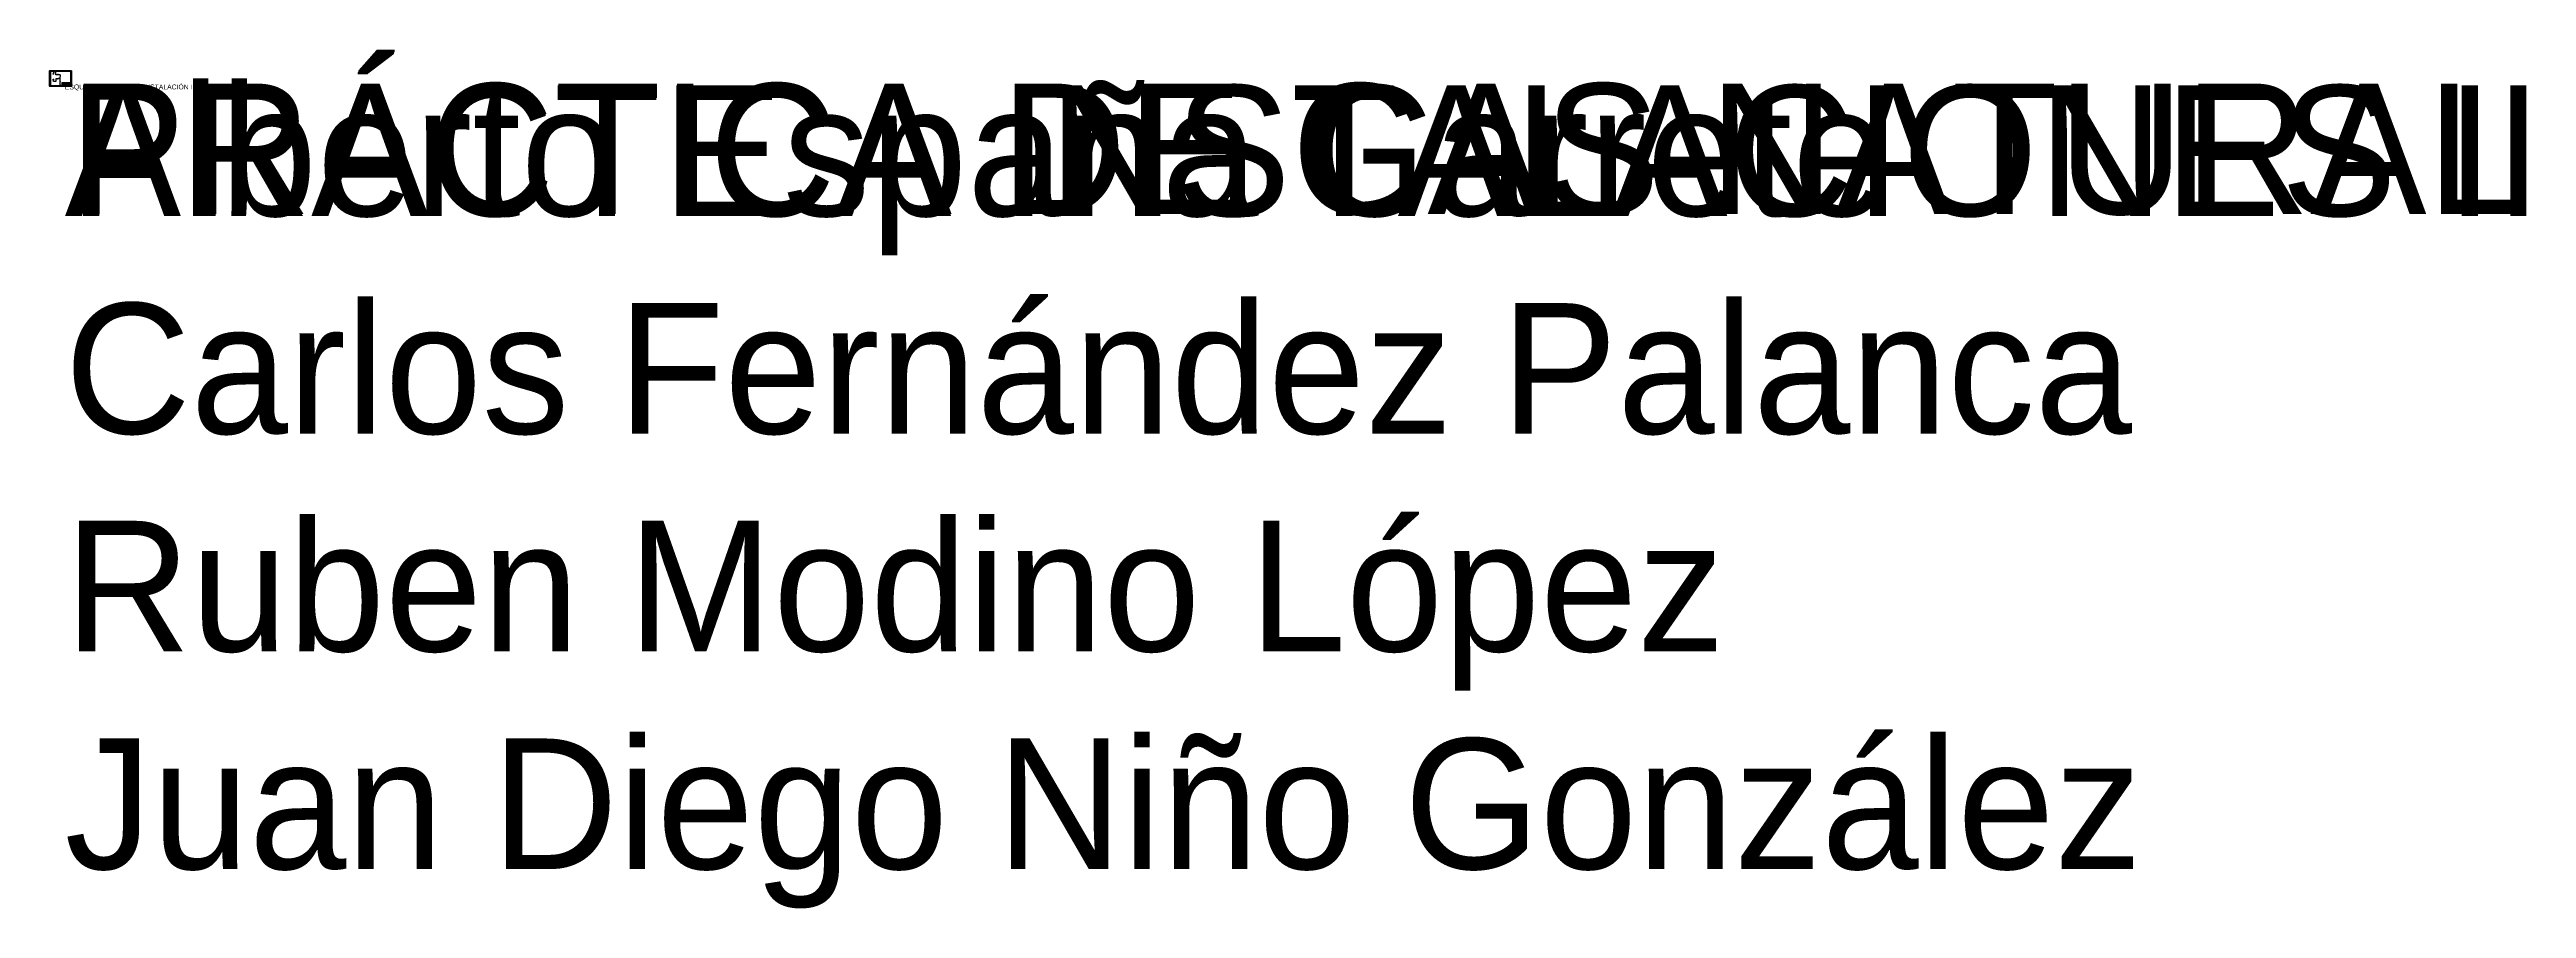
# Paper-space layout 'Acometida_inst_individual' of a CAD drawing. Header units: metres. Extents: x -250.2 to -202.8, y 158.6 to 175.
# The model-space entities are those that its viewports show. They can reach past a viewport. Long polylines and large blocks are cut down to what shows.
import ezdxf
from ezdxf.enums import TextEntityAlignment as Align

# ---------------------------------------------------------------- set-up
doc = ezdxf.new("R2018")
doc.units = ezdxf.units.M
doc.header["$LTSCALE"] = 12.7
doc.layers.get('0').update_dxf_attribs({"linetype": 'CONTINUOUS'})
for name, color, linetype, lineweight in [('CAJETÍN_bloque', 7, 'CONTINUOUS', 70), ('CAPA DE TEXTOS', 250, 'CONTINUOUS', 18), ('TEXTO_RAMAS', 7, 'CONTINUOUS', 18)]:
    doc.layers.add(name, color=color, linetype=linetype, lineweight=lineweight)
for name, color, linetype in [('FORMATO DE LÁMINA', 7, 'CONTINUOUS'), ('TEXTO_NUDOS', 7, 'CONTINUOUS'), ('UNIFILAR', 7, 'CONTINUOUS')]:
    doc.layers.add(name, color=color, linetype=linetype)
doc.styles.add('ROMANS', font='Romans', dxfattribs={"height": 0.0635})
doc.styles.add('Times New Roman 1.8 mm', font='times.ttf')
doc.styles.add('Times New Roman 2.5 mm', font='times.ttf', dxfattribs={"height": 0.0635})
doc.styles.add('TMR  1.8 mm Negrita', font='timesbd.ttf')
doc.styles.add('TMR 10 mm Negrita', font='timesbd.ttf', dxfattribs={"height": 0.254})
doc.styles.add('TMR 3.5 mm Negrita', font='timesbd.ttf', dxfattribs={"height": 0.0889})
doc.styles.add('TNR 1.8 mm cursiva negrita', font='timesbi.ttf')

# ---------------------------------------------------------------- blocks, each defined once
blk = doc.blocks.new('*U41')
at = {"layer": 'CAJETÍN_bloque', "linetype": 'Continuous', "lineweight": 70}
for p, q in [((15, 148), (22, 148)), ((215, 292), (215, 284)), ((215, 5), (215, 12)), ((415, 148), (408, 148))]:
    blk.add_line(p, q, dxfattribs=at)
at = {"layer": 'CAJETÍN_bloque'}
for points in [[(240, 65), (340, 65), (340, 38), (240, 38)], [(240, 37), (340, 37), (340, 24), (240, 24)], [(240, 23), (340, 23), (340, 10), (240, 10)], [(410, 65), (342, 65), (342, 38), (410, 38)], [(342, 37), (359, 37), (359, 24), (342, 24)], [(342, 10), (388, 10), (388, 23), (342, 23)], [(361, 37), (388, 37), (388, 24), (361, 24)], [(390, 37), (410, 37), (410, 10), (390, 10)]]:
    blk.add_lwpolyline(points, close=True, dxfattribs=at)
at = {"layer": 'FORMATO DE LÁMINA', "lineweight": 35}
blk.add_lwpolyline([(420, 297), (420, 0), (0, 0), (0, 297)], close=True, dxfattribs=at)
at = {"layer": 'FORMATO DE LÁMINA', "lineweight": 50}
blk.add_lwpolyline([(415, 5), (15, 5), (15, 292), (415, 292)], close=True, dxfattribs=at)
at = {"layer": 'FORMATO DE LÁMINA', "lineweight": 70, "ltscale": 25}
blk.add_lwpolyline([(20, 10), (20, 287), (410, 287), (410, 10)], close=True, dxfattribs=at)
at = {"layer": 'CAPA DE TEXTOS', "style": 'TMR  1.8 mm Negrita'}
blk.add_text('ESCUELA DE INGENIERÍAS INDUSTRIAL, INFORMÁTICA Y AEROESPACIAL', height=1.8, dxfattribs=at).set_placement((290, 49), align=Align.BOTTOM_CENTER)
at = {"layer": 'CAPA DE TEXTOS', "style": 'TNR 1.8 mm cursiva negrita'}
for s, p in [('PLANO:', (242, 34)), ('LOS ALUMNOS:', (242, 20)), ('PROYECTO:', (343, 62)), ('ESCALA:', (343, 34)), ('FECHA:', (363, 34)), ('Nº PLANO:', (391, 34))]:
    blk.add_text(s, height=1.8, dxfattribs=at).set_placement(p)
at = {"layer": 'CAPA DE TEXTOS', "style": 'TMR 3.5 mm Negrita'}
blk.add_text('UNIVERSIDAD DE LEÓN', height=3.5, dxfattribs=at).set_placement((294, 60), align=Align.TOP_CENTER)
at = {"layer": 'CAPA DE TEXTOS', "lineweight": 30, "flags": 104}
for tag, height, p in [('ELALUMNO', 1.5, (290, 15)), ('TRABAJO', 1.8, (365, 16)), ('PROYECTO', 2.5, (376, 52))]:
    blk.add_attdef(tag, text='', height=height, dxfattribs=at).set_placement(p, align=Align.MIDDLE_CENTER)
blk.add_attdef('PLANO', text='', height=2.5, dxfattribs=at).set_placement((293, 33), align=Align.TOP_CENTER)
at = {"layer": 'CAPA DE TEXTOS', "style": 'Times New Roman 2.5 mm'}
blk.add_attdef('ESCALA', text='', height=2.5, dxfattribs=at).set_placement((351, 29), align=Align.CENTER)
at = {"layer": 'CAPA DE TEXTOS'}
for tag, height, style, p in [('FECHA', 1.8, 'Times New Roman 1.8 mm', (375, 30)), ('Nº', 10, 'TMR 10 mm Negrita', (401, 24))]:
    blk.add_attdef(tag, text='', height=height, dxfattribs=dict(at, style=style)).set_placement(p, align=Align.MIDDLE_CENTER)
blk = doc.blocks.new('CONEXION_PLANTAS_GAS')
at = {"color": 0, "linetype": 'Continuous'}
blk.add_circle((-0.004736, -0.005671), 1.5, dxfattribs=at)
for points in [[(-1.499779, 0.11617), (-1.504474, -0.033694), (0.363297, -1.459821), (0.216286, -1.489298)], [(-1.480147, 0.264817), (-1.499779, 0.11617), (0.506632, -1.415814), (0.363297, -1.459821)], [(-1.445772, 0.410761), (-1.480147, 0.264817), (0.644856, -1.357718), (0.506632, -1.415814)], [(-1.396999, 0.552544), (-1.445772, 0.410761), (0.77659, -1.286112), (0.644856, -1.357718)], [(-1.334315, 0.688749), (-1.396999, 0.552544), (0.900518, -1.201713), (0.77659, -1.286112)], [(-1.258346, 0.818016), (-1.334315, 0.688749), (1.0154, -1.105363), (0.900518, -1.201713)], [(-1.169852, 0.939054), (-1.258346, 0.818016), (1.047775, -1.074419), (1.0154, -1.105363)], [(-1.069716, 1.050651), (-1.169852, 0.939054), (-0.004736, -0.005671), (1.047775, -1.074419)], [(-1.504474, -0.033694), (-1.494184, -0.183278), (0.216286, -1.489298), (0.067066, -1.503952)], [(-1.494184, -0.183278), (-1.469012, -0.331087), (0.067066, -1.503952), (-0.082871, -1.503635)], [(-1.469012, -0.331087), (-1.429209, -0.475645), (-0.082871, -1.503635), (-0.232027, -1.488351)], [(-1.429209, -0.475645), (-1.375174, -0.615507), (-0.232027, -1.488351), (-0.378913, -1.458252)], [(-1.375174, -0.615507), (-1.307445, -0.749276), (-0.378913, -1.458252), (-0.52206, -1.41364)], [(-1.307445, -0.749276), (-1.226701, -0.875615), (-0.52206, -1.41364), (-0.660037, -1.35496)], [(-1.226701, -0.875615), (-1.133746, -0.993262), (-0.660037, -1.35496), (-0.791468, -1.282798)], [(-1.133746, -0.993262), (-1.029511, -1.101041), (-0.791468, -1.282798), (-0.915037, -1.197876)]]:
    blk.add_solid(points, dxfattribs=at)
blk = doc.blocks.new('CONEXION_RED_GAS')
at = {"color": 0, "linetype": 'Continuous'}
for q in [(-3.5, 0), (-2.8, 0.8), (-2.8, -0.8)]:
    blk.add_line((-1.5, 0), q, dxfattribs=at)
blk.add_circle((0, 0), 1.5, dxfattribs=at)
blk = doc.blocks.new('NUDO_DERIVACION_GAS')
at = {"color": 0, "linetype": 'Continuous'}
for points in [[(-0.742494, 0.10584), (-0.749351, 0.031185), (-0.748721, -0.043781), (-0.749351, 0.031185)], [(-0.728219, 0.179437), (-0.742494, 0.10584), (-0.74061, -0.118309), (-0.748721, -0.043781)], [(-0.706667, 0.251241), (-0.728219, 0.179437), (-0.725099, -0.191656), (-0.74061, -0.118309)], [(-0.678054, 0.320535), (-0.706667, 0.251241), (-0.702343, -0.263087), (-0.725099, -0.191656)], [(-0.642667, 0.386626), (-0.678054, 0.320535), (-0.672569, -0.33189), (-0.702343, -0.263087)], [(-0.600858, 0.448854), (-0.642667, 0.386626), (-0.636075, -0.397377), (-0.672569, -0.33189)], [(-0.553045, 0.506597), (-0.600858, 0.448854), (-0.593226, -0.458893), (-0.636075, -0.397377)], [(-0.499707, 0.559279), (-0.553045, 0.506597), (-0.544449, -0.515825), (-0.593226, -0.458893)], [(-0.441376, 0.606372), (-0.499707, 0.559279), (-0.490233, -0.567602), (-0.544449, -0.515825)], [(-0.378635, 0.647407), (-0.441376, 0.606372), (-0.431118, -0.613708), (-0.490233, -0.567602)], [(-0.31211, 0.681973), (-0.378635, 0.647407), (-0.367696, -0.653682), (-0.431118, -0.613708)], [(-0.242467, 0.709725), (-0.31211, 0.681973), (-0.300599, -0.687124), (-0.367696, -0.653682)], [(-0.170402, 0.730386), (-0.242467, 0.709725), (-0.2305, -0.713702), (-0.300599, -0.687124)], [(-0.096633, 0.743749), (-0.170402, 0.730386), (-0.158097, -0.733148), (-0.2305, -0.713702)], [(-0.0219, 0.74968), (-0.096633, 0.743749), (-0.084114, -0.745268), (-0.158097, -0.733148)], [(0.053053, 0.748121), (-0.0219, 0.74968), (-0.009291, -0.749942), (-0.084114, -0.745268)], [(0.127475, 0.739087), (0.053053, 0.748121), (0.065624, -0.747123), (-0.009291, -0.749942)], [(0.200624, 0.722669), (0.127475, 0.739087), (0.139884, -0.736839), (0.065624, -0.747123)], [(0.271768, 0.699029), (0.200624, 0.722669), (0.212747, -0.719193), (0.139884, -0.736839)], [(0.340197, 0.668406), (0.271768, 0.699029), (0.283483, -0.694361), (0.212747, -0.719193)], [(0.405227, 0.631103), (0.340197, 0.668406), (0.351388, -0.662591), (0.283483, -0.694361)], [(0.466207, 0.587495), (0.405227, 0.631103), (0.415781, -0.624201), (0.351388, -0.662591)], [(0.52253, 0.538017), (0.466207, 0.587495), (0.47602, -0.579573), (0.415781, -0.624201)], [(0.573632, 0.483163), (0.52253, 0.538017), (0.531502, -0.529155), (0.47602, -0.579573)], [(0.619002, 0.423482), (0.573632, 0.483163), (0.581674, -0.47345), (0.531502, -0.529155)], [(0.658187, 0.359569), (0.619002, 0.423482), (0.626035, -0.413014), (0.581674, -0.47345)], [(0.690796, 0.292064), (0.658187, 0.359569), (0.66414, -0.348452), (0.626035, -0.413014)], [(0.716502, 0.22164), (0.690796, 0.292064), (0.695609, -0.280407), (0.66414, -0.348452)], [(0.73505, 0.149002), (0.716502, 0.22164), (0.720128, -0.209562), (0.695609, -0.280407)], [(0.746253, 0.074875), (0.73505, 0.149002), (0.737451, -0.136622), (0.720128, -0.209562)], [(0.75, 0), (0.746253, 0.074875), (0.747407, -0.062317), (0.737451, -0.136622)]]:
    blk.add_solid(points, dxfattribs=at)
blk = doc.blocks.new('LLAVE_PASO_GAS')
at = {"color": 0, "linetype": 'Continuous'}
for p, q in [((-1.5, 1.125), (1.5, -1.125)), ((1.5, 1.125), (-1.5, -1.125)), ((-1.5, -1.125), (-1.5, 1.125)), ((1.5, -1.125), (1.5, 1.125))]:
    blk.add_line(p, q, dxfattribs=at)
blk = doc.blocks.new('APARATO_GAS')
at = {"color": 0, "linetype": 'Continuous'}
for p, q in [((-1.125, 1.125), (1.125, 1.125)), ((-1.125, -1.125), (-1.125, 1.125)), ((1.125, 1.125), (1.125, -1.125)), ((1.125, -1.125), (-1.125, -1.125))]:
    blk.add_line(p, q, dxfattribs=at)
at = {"color": 0, "linetype": 'Continuous', "style": 'ROMANS'}
blk.add_text('G', height=1, dxfattribs=at).set_placement((0, -0.5), align=Align.CENTER)
blk = doc.blocks.new('NUDO_PASO_GAS')
at = {"color": 0, "linetype": 'Continuous'}
for points in [[(-0.742494, 0.10584), (-0.749351, 0.031185), (-0.748721, -0.043781), (-0.749351, 0.031185)], [(-0.728219, 0.179437), (-0.742494, 0.10584), (-0.74061, -0.118309), (-0.748721, -0.043781)], [(-0.706667, 0.251241), (-0.728219, 0.179437), (-0.725099, -0.191656), (-0.74061, -0.118309)], [(-0.678054, 0.320535), (-0.706667, 0.251241), (-0.702343, -0.263087), (-0.725099, -0.191656)], [(-0.642667, 0.386626), (-0.678054, 0.320535), (-0.672569, -0.33189), (-0.702343, -0.263087)], [(-0.600858, 0.448854), (-0.642667, 0.386626), (-0.636075, -0.397377), (-0.672569, -0.33189)], [(-0.553045, 0.506597), (-0.600858, 0.448854), (-0.593226, -0.458893), (-0.636075, -0.397377)], [(-0.499707, 0.559279), (-0.553045, 0.506597), (-0.544449, -0.515825), (-0.593226, -0.458893)], [(-0.441376, 0.606372), (-0.499707, 0.559279), (-0.490233, -0.567602), (-0.544449, -0.515825)], [(-0.378635, 0.647407), (-0.441376, 0.606372), (-0.431118, -0.613708), (-0.490233, -0.567602)], [(-0.31211, 0.681973), (-0.378635, 0.647407), (-0.367696, -0.653682), (-0.431118, -0.613708)], [(-0.242467, 0.709725), (-0.31211, 0.681973), (-0.300599, -0.687124), (-0.367696, -0.653682)], [(-0.170402, 0.730386), (-0.242467, 0.709725), (-0.2305, -0.713702), (-0.300599, -0.687124)], [(-0.096633, 0.743749), (-0.170402, 0.730386), (-0.158097, -0.733148), (-0.2305, -0.713702)], [(-0.0219, 0.74968), (-0.096633, 0.743749), (-0.084114, -0.745268), (-0.158097, -0.733148)], [(0.053053, 0.748121), (-0.0219, 0.74968), (-0.009291, -0.749942), (-0.084114, -0.745268)], [(0.127475, 0.739087), (0.053053, 0.748121), (0.065624, -0.747123), (-0.009291, -0.749942)], [(0.200624, 0.722669), (0.127475, 0.739087), (0.139884, -0.736839), (0.065624, -0.747123)], [(0.271768, 0.699029), (0.200624, 0.722669), (0.212747, -0.719193), (0.139884, -0.736839)], [(0.340197, 0.668406), (0.271768, 0.699029), (0.283483, -0.694361), (0.212747, -0.719193)], [(0.405227, 0.631103), (0.340197, 0.668406), (0.351388, -0.662591), (0.283483, -0.694361)], [(0.466207, 0.587495), (0.405227, 0.631103), (0.415781, -0.624201), (0.351388, -0.662591)], [(0.52253, 0.538017), (0.466207, 0.587495), (0.47602, -0.579573), (0.415781, -0.624201)], [(0.573632, 0.483163), (0.52253, 0.538017), (0.531502, -0.529155), (0.47602, -0.579573)], [(0.619002, 0.423482), (0.573632, 0.483163), (0.581674, -0.47345), (0.531502, -0.529155)], [(0.658187, 0.359569), (0.619002, 0.423482), (0.626035, -0.413014), (0.581674, -0.47345)], [(0.690796, 0.292064), (0.658187, 0.359569), (0.66414, -0.348452), (0.626035, -0.413014)], [(0.716502, 0.22164), (0.690796, 0.292064), (0.695609, -0.280407), (0.66414, -0.348452)], [(0.73505, 0.149002), (0.716502, 0.22164), (0.720128, -0.209562), (0.695609, -0.280407)], [(0.746253, 0.074875), (0.73505, 0.149002), (0.737451, -0.136622), (0.720128, -0.209562)], [(0.75, 0), (0.746253, 0.074875), (0.747407, -0.062317), (0.737451, -0.136622)]]:
    blk.add_solid(points, dxfattribs=at)
blk = doc.blocks.new('TOMA_PRESION_GAS')
at = {"color": 0, "linetype": 'Continuous'}
for p, q in [((-0.046683, 0.093739), (-0.046683, 0.17616)), ((-0.046683, 0.17616), (0.046683, 0.17616)), ((0.046683, 0.093739), (-0.046683, 0.093739)), ((0, 0.093739), (0, 0.0262)), ((0.046683, 0.17616), (0.046683, 0.093739))]:
    blk.add_line(p, q, dxfattribs=at)
for points in [[(-0.025977, 0.003703), (-0.026217, 0.001091), (-0.026195, -0.001532), (-0.026217, 0.001091)], [(-0.025477, 0.006278), (-0.025977, 0.003703), (-0.025911, -0.004139), (-0.026195, -0.001532)], [(-0.024723, 0.00879), (-0.025477, 0.006278), (-0.025368, -0.006705), (-0.025911, -0.004139)], [(-0.023722, 0.011214), (-0.024723, 0.00879), (-0.024572, -0.009204), (-0.025368, -0.006705)], [(-0.022484, 0.013526), (-0.023722, 0.011214), (-0.02353, -0.011611), (-0.024572, -0.009204)], [(-0.021021, 0.015704), (-0.022484, 0.013526), (-0.022254, -0.013903), (-0.02353, -0.011611)], [(-0.019349, 0.017724), (-0.021021, 0.015704), (-0.020754, -0.016055), (-0.022254, -0.013903)], [(-0.017483, 0.019567), (-0.019349, 0.017724), (-0.019048, -0.018047), (-0.020754, -0.016055)], [(-0.015442, 0.021214), (-0.017483, 0.019567), (-0.017151, -0.019858), (-0.019048, -0.018047)], [(-0.013247, 0.02265), (-0.015442, 0.021214), (-0.015083, -0.021471), (-0.017151, -0.019858)], [(-0.010919, 0.023859), (-0.013247, 0.02265), (-0.012864, -0.02287), (-0.015083, -0.021471)], [(-0.008483, 0.02483), (-0.010919, 0.023859), (-0.010517, -0.02404), (-0.012864, -0.02287)], [(-0.005962, 0.025553), (-0.008483, 0.02483), (-0.008064, -0.024969), (-0.010517, -0.02404)], [(-0.003381, 0.026021), (-0.005962, 0.025553), (-0.005531, -0.02565), (-0.008064, -0.024969)], [(-0.000766, 0.026228), (-0.003381, 0.026021), (-0.002943, -0.026074), (-0.005531, -0.02565)], [(0.001856, 0.026174), (-0.000766, 0.026228), (-0.000325, -0.026237), (-0.002943, -0.026074)], [(0.00446, 0.025858), (0.001856, 0.026174), (0.002296, -0.026139), (-0.000325, -0.026237)], [(0.007019, 0.025283), (0.00446, 0.025858), (0.004894, -0.025779), (0.002296, -0.026139)], [(0.009508, 0.024456), (0.007019, 0.025283), (0.007443, -0.025162), (0.004894, -0.025779)], [(0.011902, 0.023385), (0.009508, 0.024456), (0.009918, -0.024293), (0.007443, -0.025162)], [(0.014177, 0.02208), (0.011902, 0.023385), (0.012294, -0.023181), (0.009918, -0.024293)], [(0.016311, 0.020554), (0.014177, 0.02208), (0.014546, -0.021838), (0.012294, -0.023181)], [(0.018281, 0.018823), (0.016311, 0.020554), (0.016654, -0.020277), (0.014546, -0.021838)], [(0.020069, 0.016904), (0.018281, 0.018823), (0.018595, -0.018513), (0.016654, -0.020277)], [(0.021656, 0.014816), (0.020069, 0.016904), (0.02035, -0.016564), (0.018595, -0.018513)], [(0.023027, 0.01258), (0.021656, 0.014816), (0.021902, -0.01445), (0.02035, -0.016564)], [(0.024168, 0.010218), (0.023027, 0.01258), (0.023235, -0.012191), (0.021902, -0.01445)], [(0.025067, 0.007754), (0.024168, 0.010218), (0.024336, -0.00981), (0.023235, -0.012191)], [(0.025716, 0.005213), (0.025067, 0.007754), (0.025194, -0.007332), (0.024336, -0.00981)], [(0.026108, 0.00262), (0.025716, 0.005213), (0.0258, -0.00478), (0.025194, -0.007332)], [(0.026239, 0), (0.026108, 0.00262), (0.026149, -0.00218), (0.0258, -0.00478)]]:
    blk.add_solid(points, dxfattribs=at)
blk = doc.blocks.new('VALVULA_REG_PRESION_GAS')
at = {"color": 0, "linetype": 'Continuous'}
for p, q in [((-1.50002, 1.125), (1.49998, 0)), ((1.49998, 1.125), (-1.50002, 1.125)), ((-1.50002, 1.125), (-1.50002, -1.125)), ((-1.50002, -1.125), (1.49998, 0)), ((1.49998, -1.125), (1.49998, 1.125)), ((-1.50002, -1.125), (1.49998, -1.125))]:
    blk.add_line(p, q, dxfattribs=at)
blk = doc.blocks.new('CONTADOR_GAS')
at = {"color": 0, "linetype": 'Continuous'}
for p, q in [((-1.125, 1.125), (1.125, 1.125)), ((-1.125, -1.125), (-1.125, 1.125)), ((-0.775, 0.775), (0.775, 0.775)), ((-0.775, 0.367113), (-0.775, 0.775)), ((0.775, 0.367113), (-0.775, 0.367113)), ((0.775, 0.775), (0.775, 0.367113)), ((1.125, 1.125), (1.125, -1.125)), ((1.125, -1.125), (-1.125, -1.125))]:
    blk.add_line(p, q, dxfattribs=at)

msp = doc.modelspace()

# ---------------------------------------------------------------- linework, layer by layer
at = {"layer": 'UNIFILAR', "color": 30, "linetype": 'Continuous'}
for p, q in [((-14.5, 30.8), (-14.8, 30.7)), ((-14.8, 30.6), (-14.7, 30.5)), ((-14.8, 24.7), (-14.7, 24.9)), ((-14.5, 24.5), (-14.8, 24.7)), ((-14.6, 30.8), (-14.6, 30.7)), ((-14.6, 30.8), (-14.6, 30.7)), ((-14.6, 30.4), (-14.6, 30.3)), ((-14.6, 25), (-14.6, 25)), ((-14.6, 24.6), (-14.6, 24.6)), ((-14.6, 24.6), (-14.6, 24.6)), ((-14.2, 31), (-14.5, 30.8)), ((-14.5, 30.8), (-14.4, 30.7)), ((-14.5, 24.6), (-14.4, 24.7)), ((-14.2, 24.3), (-14.5, 24.5)), ((-14.3, 30.6), (-14.3, 30.5)), ((-14.3, 24.8), (-14.3, 24.9)), ((-14.2, 32.2), (-14.2, 31)), ((-14.2, 23.2), (-14.2, 24.3)), ((-12.2, 32.2), (-14.1, 32.2)), ((-13.1, 32.2), (-13.2, 32.2)), ((-13.1, 32.2), (-13.2, 32.2)), ((-12.2, 29.6), (-12.2, 32.2)), ((-11.7, 29.6), (-12.2, 29.6)), ((-11.7, 25.8), (-12.2, 25.8)), ((-12.2, 25.8), (-12.2, 23.2)), ((-11.7, 29.8), (-11.7, 29.9)), ((-11.7, 29.6), (-11.7, 29.7)), ((-11.7, 25.8), (-11.7, 25.6)), ((-11.7, 25.5), (-11.7, 25.4)), ((-10.3, 29.6), (-11.6, 29.6)), ((-10.3, 25.8), (-11.6, 25.8)), ((-10.9, 29.5), (-11, 29.6)), ((-10.9, 29.6), (-11, 29.6)), ((-10.9, 25.8), (-11, 25.8)), ((-10.9, 25.8), (-11, 25.8)), ((-10.3, 29.7), (-10.3, 29.6)), ((-10.3, 25.7), (-10.3, 25.8)), ((-10.1, 29.7), (-10.2, 29.7)), ((-10.1, 25.6), (-10.2, 25.6)), ((-10.1, 29.7), (-10.1, 29.7)), ((-10.1, 29.7), (-10.1, 29.7)), ((-10.1, 25.6), (-10.1, 25.6)), ((-10.1, 25.6), (-10.1, 25.6)), ((-9.9, 29.7), (-9.9, 29.7)), ((-9.9, 25.6), (-9.9, 25.6)), ((-9.6, 29.7), (-9.7, 29.7)), ((-9.6, 25.6), (-9.7, 25.6)), ((-9.6, 29.4), (-9.6, 29.7)), ((-9.6, 29.5), (-9.6, 29.6)), ((-9.6, 29.5), (-9.6, 29.6)), ((-9.5, 29.4), (-9.6, 29.4)), ((-9.5, 26), (-9.6, 26)), ((-9.6, 25.9), (-9.6, 25.7)), ((-9.6, 25.8), (-9.6, 25.8)), ((-9.6, 25.8), (-9.6, 25.8)), ((-9.3, 29.4), (-9.4, 29.4)), ((-9.3, 26), (-9.4, 26)), ((-9.2, 29.4), (-9.2, 29.4)), ((-9.2, 26), (-9.2, 26)), ((-9, 29.4), (-9.1, 29.4)), ((-9, 26), (-9.1, 26)), ((-8.9, 29.4), (-9, 29.4)), ((-8.9, 26), (-9, 26)), ((-8.7, 29.4), (-8.8, 29.4)), ((-8.7, 26), (-8.8, 26)), ((-8.7, 29.4), (-8.7, 29.4)), ((-8.7, 26), (-8.7, 26)), ((-8.5, 29.4), (-8.5, 29.4)), ((-8.5, 26), (-8.5, 26)), ((-8.4, 29.4), (-8.4, 29.4)), ((-8.3, 29.4), (-8.4, 29.4)), ((-8.3, 29.4), (-8.4, 29.4)), ((-8.4, 26), (-8.4, 26)), ((-8.3, 25.9), (-8.4, 26)), ((-8.3, 26), (-8.4, 26)), ((-8.1, 29.4), (-8.3, 29.4)), ((-8.1, 26), (-8.3, 26)), ((-7.8, 29.4), (-8, 29.4)), ((-7.8, 26), (-8, 26)), ((-7.8, 26), (-7.7, 29.4)), ((-7.8, 27.6), (-7.8, 27.7)), ((-7.7, 27.6), (-7.8, 27.7)), ((-7.8, 20.7), (-7.8, 25.9)), ((-12.2, 23.1), (-14.1, 23.1)), ((-13.1, 23.1), (-13.2, 23.1)), ((-13.1, 23.1), (-13.2, 23.1)), ((-7.8, 23.2), (-7.8, 23.3)), ((-7.8, 23.2), (-7.8, 23.3)), ((-7.8, 20.5), (-7.8, 20.6)), ((-7.8, 20.4), (-7.8, 20.4)), ((-7.8, 20), (-7.8, 20.3)), ((-7.8, 20.1), (-7.8, 20.1)), ((-7.8, 20.1), (-7.8, 20.1))]:
    msp.add_line(p, q, dxfattribs=at)

# ---------------------------------------------------------------- block references
at = {"layer": 'UNIFILAR', "color": 30, "linetype": 'Continuous', "zscale": 1.00036631778}
for name, p, xscale, yscale in [('NUDO_DERIVACION_GAS', (-14.8, 30.7), 0.0350128211223, 0.0350128211223), ('NUDO_DERIVACION_GAS', (-14.8, 24.7), 0.0350128211223, 0.0350128211223), ('APARATO_GAS', (-14.5, 30.2), 0.08002930542240001, 0.08002930542240001), ('APARATO_GAS', (-14.5, 25.1), 0.08002930542240001, 0.08002930542240001), ('NUDO_DERIVACION_GAS', (-14.5, 30.8), 0.0350128211223, 0.0350128211223), ('NUDO_DERIVACION_GAS', (-14.5, 24.5), 0.0350128211223, 0.0350128211223), ('APARATO_GAS', (-14.2, 30.4), 0.08002930542240001, 0.08002930542240001), ('APARATO_GAS', (-14.2, 25), 0.08002930542240001, 0.08002930542240001), ('NUDO_PASO_GAS', (-14.2, 32.2), 0.0200073263556, 0.0200073263556), ('NUDO_PASO_GAS', (-14.2, 31), 0.0200073263556, 0.0200073263556), ('NUDO_PASO_GAS', (-14.2, 24.3), 0.0200073263556, 0.0200073263556), ('NUDO_PASO_GAS', (-12.2, 32.2), 0.0200073263556, 0.0200073263556), ('NUDO_PASO_GAS', (-12.2, 29.6), 0.0200073263556, 0.0200073263556), ('NUDO_PASO_GAS', (-12.2, 25.8), 0.0200073263556, 0.0200073263556), ('APARATO_GAS', (-11.7, 30), 0.08002930542240001, 0.08002930542240001), ('NUDO_DERIVACION_GAS', (-11.7, 29.6), 0.0350128211223, 0.0350128211223), ('NUDO_DERIVACION_GAS', (-11.7, 25.8), 0.0350128211223, 0.0350128211223), ('APARATO_GAS', (-11.7, 25.3), 0.08002930542240001, 0.08002930542240001), ('TOMA_PRESION_GAS', (-10.3, 29.7), 1.00036631778, 1.00036631778), ('NUDO_PASO_GAS', (-10.3, 29.6), 0.0200073263556, 0.0200073263556), ('NUDO_PASO_GAS', (-10.3, 25.8), 0.0200073263556, 0.0200073263556), ('APARATO_GAS', (-10, 29.7), 0.08002930542240001, 0.08002930542240001), ('APARATO_GAS', (-10, 25.6), 0.08002930542240001, 0.08002930542240001), ('NUDO_DERIVACION_GAS', (-9.6, 29.7), 0.0350128211223, 0.0350128211223), ('NUDO_DERIVACION_GAS', (-9.6, 29.4), 0.0350128211223, 0.0350128211223), ('NUDO_DERIVACION_GAS', (-9.6, 26), 0.0350128211223, 0.0350128211223), ('NUDO_DERIVACION_GAS', (-9.6, 25.6), 0.0350128211223, 0.0350128211223), ('NUDO_DERIVACION_GAS', (-9.3, 29.4), 0.0350128211223, 0.0350128211223), ('NUDO_DERIVACION_GAS', (-9.3, 26), 0.0350128211223, 0.0350128211223), ('NUDO_DERIVACION_GAS', (-9, 29.4), 0.0350128211223, 0.0350128211223), ('NUDO_DERIVACION_GAS', (-9, 26), 0.0350128211223, 0.0350128211223), ('NUDO_DERIVACION_GAS', (-8.7, 29.4), 0.0350128211223, 0.0350128211223), ('NUDO_DERIVACION_GAS', (-8.7, 26), 0.0350128211223, 0.0350128211223), ('NUDO_DERIVACION_GAS', (-8.5, 29.4), 0.0350128211223, 0.0350128211223), ('NUDO_DERIVACION_GAS', (-8.5, 26), 0.0350128211223, 0.0350128211223), ('CONEXION_PLANTAS_GAS', (-8.3, 29.4), 0.0350128211223, 0.0350128211223), ('CONEXION_PLANTAS_GAS', (-8.3, 29.4), 0.0350128211223, 0.0350128211223), ('CONEXION_PLANTAS_GAS', (-8.3, 26), 0.0350128211223, 0.0350128211223), ('CONEXION_PLANTAS_GAS', (-8.3, 26), 0.0350128211223, 0.0350128211223), ('NUDO_DERIVACION_GAS', (-7.7, 29.4), 0.0350128211223, 0.0350128211223), ('NUDO_DERIVACION_GAS', (-7.8, 26), 0.0350128211223, 0.0350128211223), ('NUDO_PASO_GAS', (-14.2, 23.1), 0.0200073263556, 0.0200073263556), ('NUDO_PASO_GAS', (-12.2, 23.1), 0.0200073263556, 0.0200073263556), ('NUDO_DERIVACION_GAS', (-7.8, 20.6), 0.0350128211223, 0.0350128211223), ('NUDO_DERIVACION_GAS', (-7.8, 20.3), 0.0350128211223, 0.0350128211223)]:
    msp.add_blockref(name, p, dxfattribs=dict(at, xscale=xscale, yscale=yscale))
for name, p, xscale, yscale, rotation in [('LLAVE_PASO_GAS', (-14.6, 30.4), 0.03751373691675, 0.03751373691675, 301.743256), ('LLAVE_PASO_GAS', (-14.6, 24.9), 0.03751373691675, 0.03751373691675, 58.256744), ('LLAVE_PASO_GAS', (-14.4, 30.6), 0.03751373691675, 0.03751373691675, 300.730759), ('LLAVE_PASO_GAS', (-14.4, 24.8), 0.03751373691675, 0.03751373691675, 59.269241), ('LLAVE_PASO_GAS', (-11.7, 29.8), 0.03751373691675, 0.03751373691675, 90.16578799999998), ('LLAVE_PASO_GAS', (-11.7, 25.6), 0.03751373691675, 0.03751373691675, 269.834212), ('TOMA_PRESION_GAS', (-10.3, 25.6), 1.00036631778, 1.00036631778, 180), ('LLAVE_PASO_GAS', (-9.8, 29.7), 0.03751373691675, 0.03751373691675, 180.088708), ('LLAVE_PASO_GAS', (-9.8, 25.6), 0.03751373691674999, 0.03751373691674999, 179.909882), ('LLAVE_PASO_GAS', (-9.4, 29.4), 0.03751373691675, 0.03751373691675, 179.567205), ('LLAVE_PASO_GAS', (-9.4, 26), 0.03751373691675, 0.03751373691675, 180), ('CONTADOR_GAS', (-9.1, 29.4), 0.05652069695457003, 0.05652069695457003, 180.674776), ('CONTADOR_GAS', (-9.1, 26), 0.05652069695457, 0.05652069695457, 180), ('VALVULA_REG_PRESION_GAS', (-8.9, 29.4), 0.03751373691675, 0.03751373691675, 180.45019), ('VALVULA_REG_PRESION_GAS', (-8.9, 26), 0.03751373691675, 0.03751373691675, 180), ('LLAVE_PASO_GAS', (-8.6, 29.4), 0.03751373691674999, 0.03751373691674999, 179.811089), ('LLAVE_PASO_GAS', (-8.6, 26), 0.03751373691675, 0.03751373691675, 180), ('LLAVE_PASO_GAS', (-8, 29.4), 0.03751373691674999, 0.03751373691674999, 179.955093), ('LLAVE_PASO_GAS', (-8, 26), 0.03751373691675, 0.03751373691675, 180), ('LLAVE_PASO_GAS', (-7.8, 20.5), 0.03751373691675, 0.03751373691675, 90), ('CONEXION_RED_GAS', (-7.8, 19.9), 0.05001831588900001, 0.05001831588900001, 90)]:
    msp.add_blockref(name, p, dxfattribs=dict(at, xscale=xscale, yscale=yscale, rotation=rotation))

# ---------------------------------------------------------------- texts
at = {"layer": 'TEXTO_NUDOS', "color": 30, "linetype": 'Continuous', "style": 'ROMANS'}
for s, p in [('95', (-14.8, 30.7)), ('18', (-14.8, 24.8)), ('96', (-14.5, 30.4)), ('93', (-14.5, 30.9)), ('19', (-14.5, 25.3)), ('16', (-14.5, 24.6)), ('94', (-14.2, 30.5)), ('17', (-14.2, 25.1)), ('97', (-11.7, 30.2)), ('15', (-11.7, 25.9)), ('90', (-10, 29.9)), ('13', (-10, 25.8)), ('89', (-9.6, 29.8)), ('11', (-9.6, 26)), ('87', (-9.3, 29.5)), ('10', (-9.3, 26)), ('86', (-9, 29.5)), ('9', (-9, 26)), ('85', (-8.7, 29.5)), ('8', (-8.7, 26)), ('84', (-8.5, 29.5)), ('83', (-8.3, 29.5)), ('6', (-8.3, 26)), ('81', (-7.7, 29.5))]:
    msp.add_text(s, height=0.06, dxfattribs=at).set_placement(p, align=Align.CENTER)
for s, p in [('20', (-11.8, 25.3)), ('91', (-10.3, 29.7)), ('14', (-10.3, 25.6)), ('88', (-9.6, 29.4)), ('82', (-8.4, 29.4)), ('5', (-8.4, 26)), ('3', (-7.8, 20.6)), ('2', (-7.8, 20.3)), ('1', (-7.9, 19.9))]:
    msp.add_text(s, height=0.06, dxfattribs=at).set_placement(p, align=Align.MIDDLE_RIGHT)
msp.add_text('92', height=0.06, dxfattribs=at).set_placement((-11.7, 29.5), align=Align.TOP_CENTER)
for s, p in [('12', (-9.5, 25.6)), ('7', (-8.4, 26)), ('4', (-7.7, 26))]:
    msp.add_text(s, height=0.06, dxfattribs=at).set_placement(p, align=Align.MIDDLE_LEFT)
at = {"layer": 'TEXTO_RAMAS', "color": 30, "linetype": 'Continuous', "style": 'ROMANS'}
for s, rotation, p in [('94 Ø16x2', 31.2839, (-14.6, 30.8)), ('Ø3/8"', 58.2567, (-14.7, 25)), ('17 Ø16x2', 328.7161, (-14.6, 24.6)), ('Ø3/8"', 301.7433, (-14.6, 30.5)), ('Ø1/2"', 59.2692, (-14.4, 24.8)), ('Ø1/2"', 300.7308, (-14.3, 30.6)), ('Ø1/2"', 89.8342, (-11.7, 25.6)), ('Ø1/2"', 270.1658, (-11.6, 29.8)), ('91 Ø20x2', 0.1375, (-11, 29.6)), ('14 Ø20x2', 359.8625, (-11, 25.8)), ('Ø3/4"', 0.0887, (-9.8, 29.8)), ('Ø3/4"', 359.9099, (-9.8, 25.7)), ('88 Ø20x22', 89.6435, (-9.6, 29.6)), ('11 Ø20x22', 90, (-9.6, 25.8)), ('Ø3/4"', 359.5672, (-9.4, 29.5)), ('Ø3/4"', 359.8111, (-8.6, 29.5)), ('83 Ø20x22', 1.8328, (-8.4, 29.4)), ('Ø1"', 359.9551, (-8, 29.5)), ('80 Ø26x28', 89.5941, (-7.8, 27.7)), ('Ø1"', 90, (-7.8, 20.5)), ('3 Ø26x28', 90, (-7.8, 23.3)), ('1 Ø1"', 90, (-7.8, 20.1))]:
    msp.add_text(s, height=0.06, rotation=rotation, dxfattribs=at).set_placement(p, align=Align.CENTER)
for s, rotation, p in [('P/Al/PEX', 31.2839, (-14.6, 30.7)), ('P/Al/PEX', 328.7161, (-14.6, 24.6)), ('P/Al/PEX', 0.1375, (-11, 29.5)), ('P/Al/PEX', 359.8625, (-11, 25.8)), ('Cobre', 89.6435, (-9.6, 29.6)), ('Cobre', 90, (-9.6, 25.8)), ('Cobre', 1.8328, (-8.4, 29.4)), ('Acero', 89.5941, (-7.7, 27.7)), ('Acero', 90, (-7.8, 23.3)), ('Acero', 90, (-7.8, 20.1))]:
    msp.add_text(s, height=0.06, rotation=rotation, dxfattribs=at).set_placement(p, align=Align.TOP_CENTER)
for s, p in [('92 Ø20x2', (-13.2, 32.2)), ('90 Ø20x2', (-10.1, 29.7)), ('13 Ø20x2', (-10.1, 25.6)), ('Ø3/4"', (-9.4, 26)), ('Ø3/4"', (-8.6, 26)), ('6 Ø20x22', (-8.4, 26)), ('Ø1"', (-8, 26)), ('15 Ø20x2', (-13.2, 23.2))]:
    msp.add_text(s, height=0.06, dxfattribs=at).set_placement(p, align=Align.CENTER)
for s, p in [('P/Al/PEX', (-13.2, 32.2)), ('P/Al/PEX', (-10.1, 29.7)), ('P/Al/PEX', (-10.1, 25.6)), ('Cobre', (-8.4, 25.9)), ('P/Al/PEX', (-13.2, 23.1))]:
    msp.add_text(s, height=0.06, dxfattribs=at).set_placement(p, align=Align.TOP_CENTER)

psp = doc.layouts.new('Acometida_inst_individual')

# ---------------------------------------------------------------- linework, layer by layer
at = {"linetype": 'Continuous', "lineweight": 70}
psp.add_lwpolyline([(-250.228, 174.62), (-249.838, 174.62), (-249.838, 174.398), (-250.008, 174.398), (-250.008, 174.343), (-250.228, 174.343), (-250.228, 174.62)], close=True, dxfattribs=at)

# ---------------------------------------------------------------- block references
at = {"linetype": 'Continuous'}
ref = psp.add_blockref('*U41', (-250.248, 174.333), dxfattribs=dict(at, xscale=0.001, yscale=0.001, zscale=0.001))
lines = psp.add_mtext('ESQUEMA ACOMETIDA-INSTALACIÓN INDIVIDUAL', dxfattribs={"layer": 'CAPA DE TEXTOS', "insert": (-249.955, 174.366), "char_height": 0.0942, "attachment_point": 1})
ref.add_attrib('PLANO', '', (-249.955, 174.366), dxfattribs={"flags": 104}).embed_mtext(lines)
lines = psp.add_mtext('Alberto España Carrete\\PCarlos Fernández Palanca\\PRuben Modino López\\PJuan Diego Niño González', dxfattribs={"layer": 'CAPA DE TEXTOS', "insert": (-249.958, 174.348), "char_height": 2.5, "attachment_point": 1})
ref.add_attrib('ELALUMNO', '', (-249.958, 174.348), dxfattribs={"flags": 104}).embed_mtext(lines)
lines = psp.add_mtext('PRÁCTICA DE GAS NATURAL', dxfattribs={"layer": 'CAPA DE TEXTOS', "insert": (-249.872, 174.384), "char_height": 2.5, "attachment_point": 1})
ref.add_attrib('PROYECTO', '', (-249.872, 174.384), dxfattribs={"flags": 104}).embed_mtext(lines)
ref.add_attrib('FECHA', '05/2026', dxfattribs={"layer": 'CAPA DE TEXTOS', "height": 0.0018, "style": 'Times New Roman 1.8 mm'}).set_placement((-249.873, 174.363), align=Align.MIDDLE_CENTER)
ref.add_attrib('Nº', '2', dxfattribs={"layer": 'CAPA DE TEXTOS', "height": 0.01, "style": 'TMR 10 mm Negrita'}).set_placement((-249.847, 174.357), align=Align.MIDDLE_CENTER)
lines = psp.add_mtext('PRÁCTICA INSTALACIONES II', dxfattribs={"layer": 'CAPA DE TEXTOS', "insert": (-249.883, 174.349), "char_height": 2.5, "attachment_point": 1})
ref.add_attrib('TRABAJO', '', (-249.883, 174.349), dxfattribs={"flags": 104}).embed_mtext(lines)
ref.add_attrib('ESCALA', '1/50', dxfattribs={"layer": 'CAPA DE TEXTOS', "height": 0.0025, "style": 'Times New Roman 2.5 mm'}).set_placement((-249.897, 174.362), align=Align.CENTER)

# ---------------------------------------------------------------- viewports
at = {"layer": '0', "linetype": 'Continuous', "lineweight": 70}
vp = psp.add_viewport(center=(-250.033, 174.481), size=(0.39, 0.277), view_center_point=(-7.318, 25.98), view_height=13.85, dxfattribs=at)
vp.dxf.flags = 0x10000  # cut along an outline
vp.dxf.clipping_boundary_handle = psp.add_lwpolyline([(-250.228, 174.62), (-249.838, 174.62), (-249.838, 174.398), (-250.008, 174.398), (-250.008, 174.343), (-250.228, 174.343), (-250.228, 174.62)], format="xyb", close=True, dxfattribs={"invisible": 1}).dxf.handle

doc.saveas('drawing.dxf')
